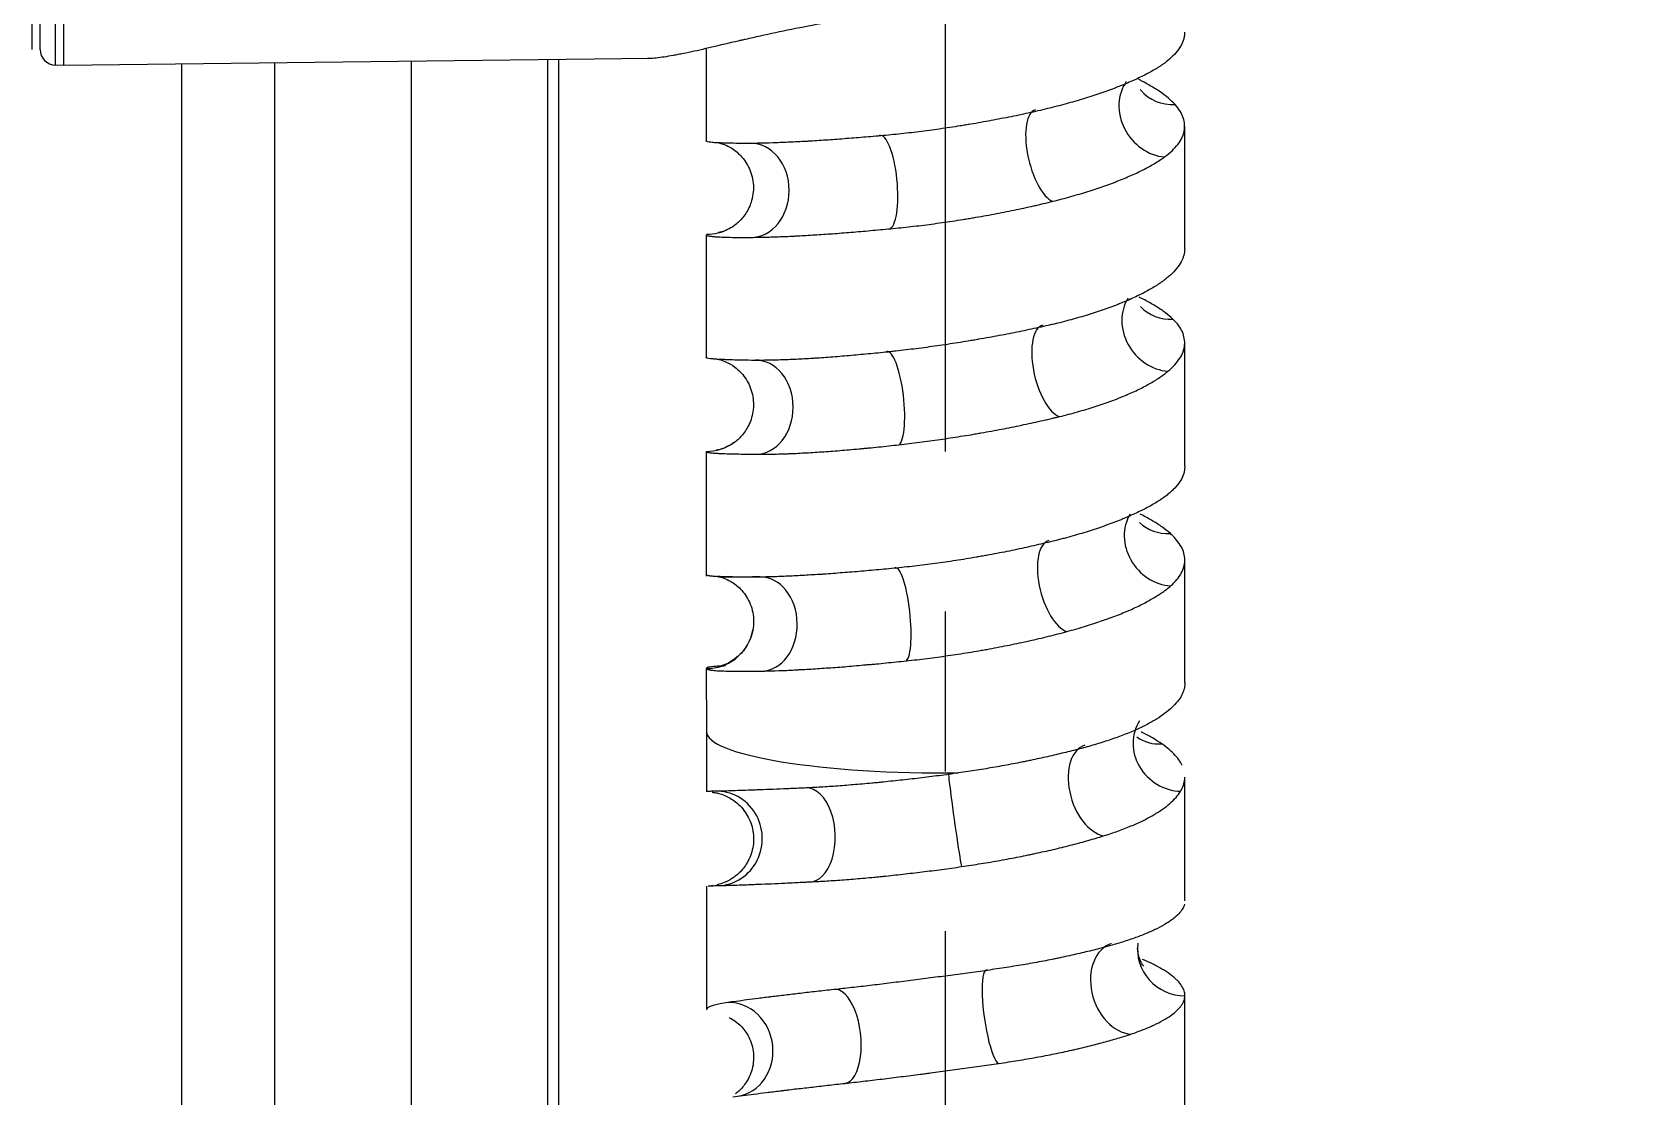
# Model space of a CAD drawing. Header units: millimetres. Extents: x 6110 to 6704, y -2661 to -1821.
# Drawn here: x 6330.76 to 6343.56, y -2234.75 to -2226.29 of the extents above; entities that cross this region are included whole.
import ezdxf

# ---------------------------------------------------------------- set-up
doc = ezdxf.new("R2010")
doc.units = ezdxf.units.MM
doc.header["$LTSCALE"] = 0.1
doc.linetypes.add('CENTERX2', pattern=[101.6, 63.5, -12.7, 12.7, -12.7])
doc.linetypes.add('HIDDEN2', pattern=[4.7625, 3.175, -1.5875])
doc.layers.add('1', color=4, linetype='HIDDEN2', lineweight=13)
doc.layers.add('DIM', color=3, linetype='Continuous', lineweight=9)
doc.layers.add('CENTER', color=1, linetype='CENTERX2')

msp = doc.modelspace()

# ---------------------------------------------------------------- hatches: boundary and pattern name
at = {"layer": 'DIM'}
h = msp.add_hatch(dxfattribs=at)
h.set_pattern_fill('ANSI31', color=2)
edge = h.paths.add_edge_path()
edge.add_line((6619.617, -2595.98), (6619.617, -1962.206))
edge.add_line((6634.617, -1966.11), (6619.617, -1966.11))
edge.add_line((6634.617, -2610.98), (6634.617, -1966.11))
edge.add_line((6634.617, -2610.98), (6184.457, -2610.98))
edge.add_line((6619.617, -2595.98), (6184.457, -2595.98))
edge.add_line((6184.457, -2610.98), (6184.457, -2595.98))

# ---------------------------------------------------------------- linework, layer by layer
at = {"layer": '1', "color": 7, "linetype": 'Continuous', "lineweight": -3}
for p, q in [((6331.01, -2226.555), (6331.01, -2216.605)), ((6330.759, -2226.43), (6330.759, -2216.73)), ((6330.822, -2226.429), (6330.822, -2222.422)), ((6330.945, -2226.553), (6330.945, -2222.443)), ((6331.01, -2226.555), (6335.665, -2226.5)), ((6334.85, -2226.51), (6334.85, -2393.225)), ((6334.939, -2226.51), (6334.939, -2393.225)), ((6336.11, -2226.418), (6336.111, -2227.156)), ((6330.945, -2226.553), (6331.01, -2226.555)), ((6331.944, -2226.545), (6331.944, -2354.877)), ((6332.686, -2394.48), (6332.686, -2226.539)), ((6333.768, -2226.528), (6333.768, -2393.229)), ((6339.911, -2228.013), (6339.911, -2227.04)), ((6336.111, -2227.902), (6336.111, -2228.878)), ((6339.912, -2229.74), (6339.911, -2228.76)), ((6336.328, -2229.556), (6336.336, -2229.551)), ((6336.112, -2229.625), (6336.112, -2230.615)), ((6339.912, -2231.461), (6339.912, -2230.487)), ((6336.112, -2231.348), (6336.113, -2231.849))]:
    msp.add_line(p, q, dxfattribs=at)
msp.add_arc((6330.947, -2226.429), 0.125, 180, 269, dxfattribs=at)
for centre, major_axis, ratio, start_param, end_param in [((6339.729, -2226.926), (0.211, -0.31), 0.860218, 3.448759, 5.675164), ((6339.849, -2226.512), (0.292, 0.235), 0.917941, 3.141787, 3.174195), ((6339.849, -2226.512), (0.292, 0.235), 0.917941, 3.174195, 4.036878), ((6338.814, -2227.275), (0.088, -0.365), 0.386284, 3.149372, 6.02677), ((6337.526, -2227.486), (0.034, -0.373), 0.271508, 0.144654, 3.285867), ((6336.463, -2227.549), (0.002, -0.375), 0.819195, 0.098813, 3.236288), ((6336.117, -2227.524), (-0.177, 0.33), 0.996391, 2.638423, 3.143915), ((6339.757, -2228.63), (0.229, -0.297), 0.870079, 3.445549, 5.619048), ((6339.832, -2228.215), (0.272, 0.258), 0.912667, 3.142135, 3.958664), ((6338.872, -2228.985), (0.087, -0.365), 0.418445, 3.150397, 6.025091), ((6337.589, -2229.203), (0.041, -0.373), 0.241119, 0.146682, 3.284483), ((6336.502, -2229.273), (-0.003, -0.375), 0.799322, 0.113266, 3.253717), ((6336.113, -2229.249), (-0.215, 0.307), 0.998739, 2.525925, 3.141108), ((6339.781, -2230.334), (0.236, -0.292), 0.885513, 3.458866, 5.596271), ((6339.814, -2229.919), (0.262, 0.268), 0.899029, 3.142016, 3.917957), ((6338.929, -2230.694), (0.095, -0.363), 0.445633, 3.150947, 6.009477), ((6336.542, -2230.995), (0.006, -0.375), 0.779178, 0.099345, 3.237915), ((6337.652, -2230.92), (0.038, -0.373), 0.20883, 0.151417, 3.292248), ((6336.113, -2230.974), (-0.366, 0.083), 0.999136, 1.793134, 3.09412), ((6336.113, -2230.974), (-0.366, 0.083), 0.999136, 3.094121, 3.199015), ((6338.013, -2231.848), (-1.9, -0.001), 0.173642, 6.28317, 7.907955), ((6339.867, -2231.967), (0.306, -0.217), 0.926864, 3.187226, 5.325786), ((6339.229, -2232.315), (0.108, -0.359), 0.606653, 3.154175, 5.979419), ((6339.751, -2231.589), (0.221, 0.303), 0.868891, 3.140916, 3.778353), ((6338.088, -2232.555), (0.052, -0.371), 0.017658, 2.973508, 6.127461), ((6336.198, -2232.698), (0.007, -0.375), 0.956089, 0.024398, 3.167106), ((6336.916, -2232.67), (0.017, -0.375), 0.585806, 0.089057, 3.244347), ((6339.449, -2233.887), (0.116, -0.357), 0.732485, 3.165487, 5.988831), ((6339.911, -2233.584), (0.371, -0.053), 0.971056, 3.140555, 4.85428), ((6338.388, -2234.115), (0.053, -0.371), 0.184384, 3.018881, 6.175116), ((6337.17, -2234.271), (0.041, -0.373), 0.44947, 0.018344, 3.17173), ((6336.304, -2234.376), (0.053, -0.371), 0.898948, 0.006637, 3.049171)]:
    msp.add_ellipse(centre, major_axis=major_axis, ratio=ratio, start_param=start_param, end_param=end_param, dxfattribs=at)
for points, knots in [([(6335.644, -2226.5), (6335.649, -2226.5), (6335.653, -2226.5), (6335.693, -2226.498), (6335.733, -2226.494), (6335.801, -2226.484), (6335.825, -2226.48), (6335.857, -2226.474), (6335.863, -2226.473), (6335.876, -2226.471), (6335.883, -2226.469), (6335.903, -2226.465), (6335.916, -2226.463), (6335.985, -2226.449), (6336.045, -2226.436), (6336.172, -2226.406), (6336.24, -2226.39), (6336.331, -2226.369), (6336.358, -2226.363), (6336.386, -2226.356), (6336.405, -2226.352), (6336.415, -2226.35), (6336.462, -2226.339), (6336.501, -2226.33), (6336.621, -2226.303), (6336.703, -2226.285), (6336.875, -2226.251), (6336.964, -2226.234), (6337.08, -2226.214), (6337.115, -2226.208), (6337.151, -2226.203), (6337.174, -2226.199), (6337.186, -2226.197), (6337.246, -2226.188), (6337.295, -2226.182), (6337.441, -2226.163), (6337.54, -2226.153), (6337.692, -2226.141), (6337.743, -2226.138), (6337.82, -2226.134), (6337.846, -2226.132), (6337.884, -2226.131), (6337.897, -2226.131), (6337.923, -2226.13), (6337.936, -2226.129), (6338.053, -2226.126), (6338.155, -2226.127), (6338.359, -2226.133), (6338.46, -2226.138), (6338.573, -2226.148), (6338.585, -2226.149), (6338.61, -2226.151), (6338.623, -2226.152), (6338.66, -2226.155), (6338.685, -2226.158), (6338.759, -2226.166), (6338.807, -2226.171), (6338.855, -2226.178)], [0, 0, 0, 0, 0.010278, 0.010278, 0.08641, 0.08641, 0.124477, 0.124477, 0.133993, 0.133993, 0.14351, 0.14351, 0.162543, 0.162543, 0.238675, 0.238675, 0.314808, 0.314808, 0.333841, 0.343357, 0.343357, 0.352874, 0.352874, 0.39094, 0.39094, 0.467073, 0.467073, 0.543205, 0.543205, 0.562238, 0.571755, 0.571755, 0.581271, 0.581271, 0.619338, 0.619338, 0.69547, 0.69547, 0.733536, 0.733536, 0.752569, 0.752569, 0.762086, 0.762086, 0.771603, 0.771603, 0.847735, 0.847735, 0.923868, 0.923868, 0.933384, 0.933384, 0.942901, 0.942901, 0.961934, 0.961934, 1, 1, 1, 1]), ([(6339.91, -2226.293), (6339.91, -2226.3), (6339.91, -2226.306), (6339.908, -2226.322), (6339.907, -2226.33), (6339.904, -2226.344), (6339.903, -2226.348), (6339.9, -2226.357), (6339.898, -2226.361), (6339.89, -2226.383), (6339.881, -2226.401), (6339.859, -2226.435), (6339.832, -2226.469), (6339.796, -2226.503), (6339.765, -2226.527), (6339.755, -2226.536), (6339.738, -2226.548), (6339.732, -2226.552), (6339.72, -2226.56), (6339.714, -2226.564), (6339.708, -2226.568)], [0, 0, 0, 0, 0.069724, 0.069724, 0.162752, 0.162752, 0.209265, 0.209265, 0.255779, 0.255779, 0.441834, 0.441834, 0.62789, 0.813945, 0.813945, 0.906972, 0.906972, 0.953486, 0.953486, 1, 1, 1, 1]), ([(6339.708, -2226.568), (6339.683, -2226.584), (6339.656, -2226.6), (6339.598, -2226.631), (6339.536, -2226.662), (6339.467, -2226.693), (6339.412, -2226.716), (6339.383, -2226.727), (6339.354, -2226.738), (6339.334, -2226.746), (6339.324, -2226.749), (6339.274, -2226.768), (6339.232, -2226.782), (6339.146, -2226.811), (6339.057, -2226.838), (6338.963, -2226.864), (6338.89, -2226.883), (6338.865, -2226.889), (6338.815, -2226.902), (6338.79, -2226.908), (6338.765, -2226.914)], [0, 0, 0, 0, 0.125, 0.125, 0.25, 0.375, 0.375, 0.4375, 0.46875, 0.46875, 0.5, 0.5, 0.625, 0.625, 0.75, 0.875, 0.875, 0.9375, 0.9375, 1, 1, 1, 1]), ([(6339.835, -2226.868), (6339.819, -2226.851), (6339.802, -2226.834), (6339.762, -2226.8), (6339.718, -2226.767), (6339.666, -2226.734), (6339.624, -2226.71), (6339.602, -2226.697), (6339.579, -2226.685), (6339.563, -2226.677), (6339.555, -2226.673), (6339.546, -2226.669), (6339.546, -2226.669), (6339.545, -2226.669)], [0, 0, 0, 0, 0.248926, 0.248926, 0.497853, 0.746779, 0.746779, 0.871242, 0.933474, 0.933474, 0.995706, 0.995706, 1, 1, 1, 1]), ([(6339.751, -2227.284), (6339.773, -2227.268), (6339.793, -2227.251), (6339.828, -2227.218), (6339.859, -2227.184), (6339.88, -2227.149), (6339.893, -2227.123), (6339.897, -2227.114), (6339.901, -2227.101), (6339.902, -2227.097), (6339.905, -2227.088), (6339.906, -2227.083), (6339.91, -2227.061), (6339.911, -2227.043), (6339.909, -2227.008), (6339.902, -2226.973), (6339.885, -2226.938), (6339.863, -2226.903), (6339.85, -2226.885), (6339.835, -2226.868)], [0, 0, 0, 0, 0.125, 0.125, 0.25, 0.375, 0.375, 0.4375, 0.4375, 0.46875, 0.46875, 0.5, 0.5, 0.625, 0.625, 0.75, 0.875, 0.875, 1, 1, 1, 1]), ([(6338.765, -2226.914), (6338.714, -2226.926), (6338.663, -2226.937), (6338.559, -2226.959), (6338.454, -2226.98), (6338.347, -2227), (6338.266, -2227.015), (6338.238, -2227.019), (6338.197, -2227.026), (6338.184, -2227.028), (6338.156, -2227.033), (6338.142, -2227.035), (6338.074, -2227.046), (6338.019, -2227.054), (6337.909, -2227.07), (6337.801, -2227.084), (6337.693, -2227.097), (6337.612, -2227.105), (6337.585, -2227.108), (6337.531, -2227.113), (6337.505, -2227.116), (6337.478, -2227.118)], [0, 0, 0, 0, 0.125, 0.125, 0.25, 0.375, 0.375, 0.4375, 0.4375, 0.46875, 0.46875, 0.5, 0.5, 0.625, 0.625, 0.75, 0.875, 0.875, 0.9375, 0.9375, 1, 1, 1, 1]), ([(6337.478, -2227.118), (6337.425, -2227.123), (6337.372, -2227.127), (6337.27, -2227.135), (6337.169, -2227.143), (6337.073, -2227.15), (6337.002, -2227.154), (6336.979, -2227.156), (6336.944, -2227.158), (6336.932, -2227.159), (6336.91, -2227.16), (6336.853, -2227.163), (6336.757, -2227.168), (6336.638, -2227.173), (6336.565, -2227.175), (6336.522, -2227.175), (6336.513, -2227.176), (6336.496, -2227.176), (6336.488, -2227.176), (6336.463, -2227.176), (6336.447, -2227.176), (6336.432, -2227.176)], [0, 0, 0, 0, 0.125, 0.125, 0.25, 0.375, 0.375, 0.4375, 0.4375, 0.46875, 0.46875, 0.5, 0.625, 0.75, 0.875, 0.875, 0.90625, 0.90625, 0.9375, 0.9375, 1, 1, 1, 1]), ([(6336.432, -2227.176), (6336.402, -2227.176), (6336.345, -2227.176), (6336.296, -2227.175), (6336.268, -2227.174), (6336.263, -2227.174), (6336.252, -2227.174), (6336.247, -2227.174), (6336.232, -2227.173), (6336.222, -2227.173), (6336.196, -2227.172), (6336.165, -2227.17), (6336.143, -2227.167), (6336.126, -2227.164), (6336.119, -2227.163), (6336.115, -2227.16), (6336.114, -2227.16), (6336.112, -2227.159), (6336.112, -2227.159), (6336.111, -2227.158), (6336.111, -2227.157), (6336.111, -2227.156)], [0, 0, 0, 0, 0.146661, 0.293322, 0.293322, 0.329987, 0.329987, 0.366652, 0.366652, 0.439983, 0.439983, 0.586644, 0.733305, 0.733305, 0.879966, 0.879966, 0.916631, 0.916631, 0.953296, 0.953296, 1, 1, 1, 1]), ([(6336.195, -2227.169), (6336.195, -2227.169), (6336.197, -2227.169), (6336.211, -2227.171), (6336.255, -2227.184), (6336.322, -2227.216), (6336.403, -2227.284), (6336.469, -2227.393), (6336.495, -2227.528), (6336.471, -2227.656), (6336.416, -2227.754), (6336.351, -2227.819), (6336.313, -2227.845), (6336.294, -2227.854)], [0, 0, 0, 0, 0.046959, 0.139211, 0.205266, 0.278834, 0.380615, 0.49662, 0.619985, 0.743621, 0.841617, 0.924385, 1, 1, 1, 1]), ([(6338.864, -2227.636), (6338.913, -2227.624), (6338.961, -2227.612), (6339.054, -2227.585), (6339.144, -2227.559), (6339.229, -2227.531), (6339.29, -2227.509), (6339.321, -2227.498), (6339.35, -2227.487), (6339.369, -2227.479), (6339.379, -2227.476), (6339.426, -2227.457), (6339.462, -2227.441), (6339.531, -2227.411), (6339.595, -2227.38), (6339.651, -2227.348), (6339.691, -2227.324), (6339.703, -2227.316), (6339.728, -2227.3), (6339.74, -2227.292), (6339.751, -2227.284)], [0, 0, 0, 0, 0.125, 0.125, 0.25, 0.375, 0.375, 0.4375, 0.46875, 0.46875, 0.5, 0.5, 0.625, 0.625, 0.75, 0.875, 0.875, 0.9375, 0.9375, 1, 1, 1, 1]), ([(6337.575, -2227.854), (6337.629, -2227.849), (6337.683, -2227.843), (6337.792, -2227.831), (6337.901, -2227.817), (6338.012, -2227.802), (6338.094, -2227.789), (6338.122, -2227.785), (6338.164, -2227.778), (6338.178, -2227.776), (6338.205, -2227.772), (6338.219, -2227.769), (6338.288, -2227.758), (6338.396, -2227.738), (6338.556, -2227.707), (6338.66, -2227.684), (6338.724, -2227.67), (6338.737, -2227.667), (6338.763, -2227.661), (6338.775, -2227.658), (6338.814, -2227.649), (6338.839, -2227.643), (6338.864, -2227.636)], [0, 0, 0, 0, 0.125, 0.125, 0.25, 0.375, 0.375, 0.4375, 0.4375, 0.46875, 0.46875, 0.5, 0.5, 0.625, 0.75, 0.875, 0.875, 0.90625, 0.90625, 0.9375, 0.9375, 1, 1, 1, 1]), ([(6336.111, -2227.902), (6336.111, -2227.903), (6336.111, -2227.904), (6336.114, -2227.907), (6336.123, -2227.91), (6336.142, -2227.913), (6336.159, -2227.915), (6336.166, -2227.916), (6336.176, -2227.917), (6336.18, -2227.917), (6336.187, -2227.918), (6336.191, -2227.918), (6336.212, -2227.919), (6336.23, -2227.92), (6336.272, -2227.922), (6336.317, -2227.923), (6336.372, -2227.923), (6336.416, -2227.923), (6336.431, -2227.923), (6336.454, -2227.923), (6336.462, -2227.923), (6336.479, -2227.923), (6336.487, -2227.923), (6336.495, -2227.922)], [0, 0, 0, 0, 0.059638, 0.059638, 0.193975, 0.328313, 0.328313, 0.395481, 0.395481, 0.429066, 0.429066, 0.46265, 0.46265, 0.596988, 0.596988, 0.731325, 0.865663, 0.865663, 0.932831, 0.932831, 0.966416, 0.966416, 1, 1, 1, 1]), ([(6336.294, -2227.854), (6336.274, -2227.864), (6336.242, -2227.878), (6336.213, -2227.885), (6336.206, -2227.886), (6336.206, -2227.886), (6336.206, -2227.886)], [0, 0, 0, 0, 0.315246, 0.583267, 0.946623, 1, 1, 1, 1]), ([(6336.495, -2227.922), (6336.528, -2227.922), (6336.598, -2227.921), (6336.674, -2227.918), (6336.734, -2227.916), (6336.755, -2227.915), (6336.786, -2227.913), (6336.797, -2227.913), (6336.818, -2227.912), (6336.829, -2227.911), (6336.883, -2227.908), (6336.972, -2227.903), (6337.112, -2227.894), (6337.211, -2227.886), (6337.286, -2227.88), (6337.312, -2227.878), (6337.364, -2227.874), (6337.39, -2227.871), (6337.468, -2227.864), (6337.521, -2227.859), (6337.575, -2227.854)], [0, 0, 0, 0, 0.125, 0.25, 0.25, 0.3125, 0.3125, 0.34375, 0.34375, 0.375, 0.375, 0.5, 0.625, 0.75, 0.75, 0.8125, 0.8125, 0.875, 0.875, 1, 1, 1, 1]), ([(6339.911, -2228.013), (6339.911, -2228.022), (6339.91, -2228.03), (6339.909, -2228.043), (6339.908, -2228.047), (6339.906, -2228.056), (6339.905, -2228.061), (6339.899, -2228.083), (6339.892, -2228.101), (6339.873, -2228.136), (6339.849, -2228.171), (6339.816, -2228.205), (6339.788, -2228.231), (6339.778, -2228.239), (6339.762, -2228.252), (6339.757, -2228.256), (6339.746, -2228.265), (6339.74, -2228.269), (6339.734, -2228.273)], [0, 0, 0, 0, 0.096273, 0.096273, 0.14648, 0.14648, 0.196687, 0.196687, 0.397515, 0.397515, 0.598343, 0.799172, 0.799172, 0.899586, 0.899586, 0.949793, 0.949793, 1, 1, 1, 1]), ([(6339.734, -2228.273), (6339.711, -2228.29), (6339.686, -2228.306), (6339.631, -2228.339), (6339.573, -2228.371), (6339.507, -2228.402), (6339.454, -2228.426), (6339.427, -2228.437), (6339.399, -2228.448), (6339.38, -2228.456), (6339.371, -2228.46), (6339.322, -2228.478), (6339.282, -2228.493), (6339.198, -2228.521), (6339.112, -2228.549), (6339.021, -2228.574), (6338.95, -2228.593), (6338.914, -2228.602), (6338.877, -2228.611), (6338.852, -2228.617), (6338.84, -2228.62), (6338.827, -2228.622)], [0, 0, 0, 0, 0.125, 0.125, 0.25, 0.375, 0.375, 0.4375, 0.46875, 0.46875, 0.5, 0.5, 0.625, 0.625, 0.75, 0.875, 0.875, 0.9375, 0.96875, 0.96875, 1, 1, 1, 1]), ([(6339.818, -2228.573), (6339.801, -2228.556), (6339.781, -2228.54), (6339.738, -2228.507), (6339.691, -2228.475), (6339.635, -2228.442), (6339.59, -2228.418), (6339.572, -2228.409), (6339.553, -2228.4), (6339.55, -2228.398)], [0, 0, 0, 0, 0.279027, 0.279027, 0.558055, 0.837082, 0.837082, 0.976596, 1, 1, 1, 1]), ([(6338.827, -2228.622), (6338.777, -2228.634), (6338.726, -2228.645), (6338.623, -2228.667), (6338.518, -2228.688), (6338.411, -2228.709), (6338.33, -2228.723), (6338.302, -2228.728), (6338.261, -2228.735), (6338.247, -2228.738), (6338.22, -2228.742), (6338.206, -2228.744), (6338.137, -2228.756), (6338.082, -2228.765), (6337.972, -2228.781), (6337.862, -2228.797), (6337.753, -2228.811), (6337.671, -2228.82), (6337.644, -2228.824), (6337.603, -2228.828), (6337.59, -2228.83), (6337.563, -2228.833), (6337.549, -2228.834), (6337.536, -2228.836)], [0, 0, 0, 0, 0.125, 0.125, 0.25, 0.375, 0.375, 0.4375, 0.4375, 0.46875, 0.46875, 0.5, 0.5, 0.625, 0.625, 0.75, 0.875, 0.875, 0.9375, 0.9375, 0.96875, 0.96875, 1, 1, 1, 1]), ([(6339.778, -2228.987), (6339.798, -2228.97), (6339.816, -2228.953), (6339.847, -2228.918), (6339.874, -2228.884), (6339.892, -2228.849), (6339.901, -2228.823), (6339.904, -2228.814), (6339.907, -2228.8), (6339.908, -2228.796), (6339.909, -2228.787), (6339.91, -2228.783), (6339.912, -2228.761), (6339.911, -2228.743), (6339.905, -2228.708), (6339.895, -2228.674), (6339.875, -2228.64), (6339.85, -2228.606), (6339.835, -2228.59), (6339.818, -2228.573)], [0, 0, 0, 0, 0.125, 0.125, 0.25, 0.375, 0.375, 0.4375, 0.4375, 0.46875, 0.46875, 0.5, 0.5, 0.625, 0.625, 0.75, 0.875, 0.875, 1, 1, 1, 1]), ([(6336.472, -2228.9), (6336.439, -2228.899), (6336.379, -2228.898), (6336.326, -2228.897), (6336.296, -2228.896), (6336.29, -2228.896), (6336.279, -2228.895), (6336.273, -2228.895), (6336.256, -2228.894), (6336.246, -2228.894), (6336.216, -2228.893), (6336.182, -2228.89), (6336.156, -2228.888), (6336.135, -2228.886), (6336.127, -2228.884), (6336.12, -2228.883), (6336.119, -2228.882), (6336.117, -2228.882), (6336.114, -2228.881), (6336.112, -2228.88), (6336.111, -2228.879), (6336.111, -2228.878), (6336.111, -2228.878)], [0, 0, 0, 0, 0.139228, 0.278456, 0.278456, 0.313263, 0.313263, 0.34807, 0.34807, 0.417683, 0.417683, 0.556911, 0.696139, 0.696139, 0.835367, 0.835367, 0.870174, 0.870174, 0.904981, 0.974595, 0.974595, 1, 1, 1, 1]), ([(6336.189, -2228.888), (6336.189, -2228.888), (6336.193, -2228.888), (6336.222, -2228.894), (6336.275, -2228.913), (6336.348, -2228.955), (6336.427, -2229.036), (6336.482, -2229.154), (6336.493, -2229.289), (6336.458, -2229.41), (6336.397, -2229.5), (6336.352, -2229.54), (6336.329, -2229.556)], [0, 0, 0, 0, 0.098189, 0.174593, 0.237607, 0.323397, 0.435775, 0.560862, 0.691472, 0.815235, 0.914781, 1, 1, 1, 1]), ([(6337.536, -2228.836), (6337.483, -2228.841), (6337.43, -2228.846), (6337.327, -2228.856), (6337.226, -2228.865), (6337.129, -2228.873), (6337.057, -2228.878), (6337.033, -2228.88), (6336.998, -2228.882), (6336.986, -2228.883), (6336.963, -2228.884), (6336.906, -2228.888), (6336.807, -2228.893), (6336.685, -2228.898), (6336.61, -2228.899), (6336.556, -2228.9), (6336.539, -2228.9), (6336.513, -2228.9), (6336.505, -2228.9), (6336.488, -2228.9), (6336.48, -2228.9), (6336.472, -2228.9)], [0, 0, 0, 0, 0.125, 0.125, 0.25, 0.375, 0.375, 0.4375, 0.4375, 0.46875, 0.46875, 0.5, 0.625, 0.75, 0.875, 0.875, 0.9375, 0.9375, 0.96875, 0.96875, 1, 1, 1, 1]), ([(6338.917, -2229.347), (6338.966, -2229.335), (6339.013, -2229.322), (6339.105, -2229.296), (6339.194, -2229.27), (6339.277, -2229.241), (6339.337, -2229.219), (6339.367, -2229.208), (6339.395, -2229.197), (6339.414, -2229.189), (6339.423, -2229.185), (6339.469, -2229.166), (6339.504, -2229.151), (6339.57, -2229.119), (6339.631, -2229.087), (6339.685, -2229.054), (6339.722, -2229.029), (6339.734, -2229.021), (6339.751, -2229.008), (6339.756, -2229.004), (6339.767, -2228.995), (6339.772, -2228.991), (6339.778, -2228.987)], [0, 0, 0, 0, 0.125, 0.125, 0.25, 0.375, 0.375, 0.4375, 0.46875, 0.46875, 0.5, 0.5, 0.625, 0.625, 0.75, 0.875, 0.875, 0.9375, 0.9375, 0.96875, 0.96875, 1, 1, 1, 1]), ([(6337.642, -2229.57), (6337.696, -2229.564), (6337.75, -2229.558), (6337.859, -2229.544), (6337.968, -2229.529), (6338.077, -2229.512), (6338.159, -2229.499), (6338.187, -2229.495), (6338.228, -2229.488), (6338.241, -2229.485), (6338.269, -2229.481), (6338.282, -2229.478), (6338.35, -2229.466), (6338.458, -2229.447), (6338.615, -2229.415), (6338.717, -2229.393), (6338.793, -2229.376), (6338.818, -2229.37), (6338.855, -2229.361), (6338.868, -2229.358), (6338.892, -2229.352), (6338.905, -2229.35), (6338.917, -2229.347)], [0, 0, 0, 0, 0.125, 0.125, 0.25, 0.375, 0.375, 0.4375, 0.4375, 0.46875, 0.46875, 0.5, 0.5, 0.625, 0.75, 0.875, 0.875, 0.9375, 0.9375, 0.96875, 0.96875, 1, 1, 1, 1]), ([(6336.329, -2229.556), (6336.304, -2229.572), (6336.268, -2229.592), (6336.224, -2229.607), (6336.2, -2229.613), (6336.192, -2229.614), (6336.19, -2229.614), (6336.19, -2229.614)], [0, 0, 0, 0, 0.266962, 0.454431, 0.639539, 0.891741, 1, 1, 1, 1]), ([(6336.533, -2229.645), (6336.567, -2229.646), (6336.64, -2229.645), (6336.719, -2229.643), (6336.771, -2229.641), (6336.782, -2229.64), (6336.803, -2229.639), (6336.814, -2229.639), (6336.846, -2229.638), (6336.868, -2229.636), (6336.935, -2229.633), (6337.027, -2229.627), (6337.123, -2229.62), (6337.221, -2229.612), (6337.272, -2229.608), (6337.336, -2229.602), (6337.349, -2229.601), (6337.375, -2229.598), (6337.388, -2229.597), (6337.428, -2229.593), (6337.454, -2229.591), (6337.534, -2229.582), (6337.588, -2229.577), (6337.642, -2229.57)], [0, 0, 0, 0, 0.125, 0.25, 0.25, 0.28125, 0.28125, 0.3125, 0.3125, 0.375, 0.375, 0.5, 0.625, 0.625, 0.75, 0.75, 0.78125, 0.78125, 0.8125, 0.8125, 0.875, 0.875, 1, 1, 1, 1]), ([(6336.112, -2229.624), (6336.111, -2229.625), (6336.113, -2229.627), (6336.121, -2229.63), (6336.133, -2229.633), (6336.155, -2229.635), (6336.175, -2229.637), (6336.183, -2229.637), (6336.194, -2229.638), (6336.198, -2229.638), (6336.207, -2229.639), (6336.211, -2229.639), (6336.234, -2229.64), (6336.254, -2229.641), (6336.298, -2229.642), (6336.347, -2229.644), (6336.404, -2229.644), (6336.45, -2229.645), (6336.474, -2229.645), (6336.498, -2229.645), (6336.515, -2229.645), (6336.524, -2229.645), (6336.533, -2229.645)], [0, 0, 0, 0, 0.125, 0.125, 0.25, 0.375, 0.375, 0.4375, 0.4375, 0.46875, 0.46875, 0.5, 0.5, 0.625, 0.625, 0.75, 0.875, 0.875, 0.9375, 0.96875, 0.96875, 1, 1, 1, 1]), ([(6339.912, -2229.74), (6339.912, -2229.742), (6339.912, -2229.744), (6339.912, -2229.75), (6339.911, -2229.755), (6339.91, -2229.763), (6339.91, -2229.768), (6339.906, -2229.79), (6339.901, -2229.808), (6339.886, -2229.842), (6339.866, -2229.877), (6339.837, -2229.91), (6339.812, -2229.935), (6339.803, -2229.943), (6339.788, -2229.956), (6339.783, -2229.96), (6339.773, -2229.968), (6339.768, -2229.972), (6339.763, -2229.976)], [0, 0, 0, 0, 0.021391, 0.021391, 0.075759, 0.075759, 0.130126, 0.130126, 0.347594, 0.347594, 0.565063, 0.782531, 0.782531, 0.891266, 0.891266, 0.945633, 0.945633, 1, 1, 1, 1]), ([(6339.763, -2229.976), (6339.741, -2229.992), (6339.717, -2230.009), (6339.666, -2230.041), (6339.61, -2230.073), (6339.546, -2230.104), (6339.496, -2230.127), (6339.47, -2230.139), (6339.442, -2230.151), (6339.424, -2230.158), (6339.415, -2230.162), (6339.367, -2230.181), (6339.328, -2230.196), (6339.247, -2230.225), (6339.162, -2230.254), (6339.072, -2230.281), (6339.002, -2230.301), (6338.966, -2230.311), (6338.93, -2230.32), (6338.905, -2230.326), (6338.893, -2230.33), (6338.881, -2230.333)], [0, 0, 0, 0, 0.125, 0.125, 0.25, 0.375, 0.375, 0.4375, 0.46875, 0.46875, 0.5, 0.5, 0.625, 0.625, 0.75, 0.875, 0.875, 0.9375, 0.96875, 0.96875, 1, 1, 1, 1]), ([(6339.797, -2230.276), (6339.778, -2230.259), (6339.757, -2230.242), (6339.71, -2230.209), (6339.66, -2230.176), (6339.601, -2230.144), (6339.565, -2230.125), (6339.561, -2230.123), (6339.556, -2230.121)], [0, 0, 0, 0, 0.317876, 0.317876, 0.635753, 0.953629, 0.953629, 1, 1, 1, 1]), ([(6338.881, -2230.333), (6338.832, -2230.345), (6338.782, -2230.357), (6338.681, -2230.38), (6338.578, -2230.403), (6338.473, -2230.424), (6338.392, -2230.439), (6338.365, -2230.444), (6338.325, -2230.452), (6338.311, -2230.454), (6338.284, -2230.459), (6338.27, -2230.461), (6338.202, -2230.473), (6338.147, -2230.482), (6338.038, -2230.499), (6337.929, -2230.514), (6337.82, -2230.528), (6337.739, -2230.538), (6337.711, -2230.541), (6337.657, -2230.546), (6337.63, -2230.549), (6337.603, -2230.552)], [0, 0, 0, 0, 0.125, 0.125, 0.25, 0.375, 0.375, 0.4375, 0.4375, 0.46875, 0.46875, 0.5, 0.5, 0.625, 0.625, 0.75, 0.875, 0.875, 0.9375, 0.9375, 1, 1, 1, 1]), ([(6339.799, -2230.692), (6339.818, -2230.675), (6339.835, -2230.659), (6339.863, -2230.625), (6339.886, -2230.591), (6339.9, -2230.556), (6339.907, -2230.53), (6339.909, -2230.521), (6339.911, -2230.508), (6339.911, -2230.503), (6339.912, -2230.494), (6339.912, -2230.49), (6339.912, -2230.468), (6339.909, -2230.45), (6339.9, -2230.415), (6339.885, -2230.38), (6339.861, -2230.345), (6339.84, -2230.319), (6339.832, -2230.31), (6339.815, -2230.293), (6339.806, -2230.284), (6339.797, -2230.276)], [0, 0, 0, 0, 0.125, 0.125, 0.25, 0.375, 0.375, 0.4375, 0.4375, 0.46875, 0.46875, 0.5, 0.5, 0.625, 0.625, 0.75, 0.875, 0.875, 0.9375, 0.9375, 1, 1, 1, 1]), ([(6336.507, -2230.623), (6336.474, -2230.623), (6336.443, -2230.623), (6336.384, -2230.623), (6336.356, -2230.623), (6336.324, -2230.623), (6336.318, -2230.623), (6336.305, -2230.623), (6336.287, -2230.622), (6336.271, -2230.622), (6336.239, -2230.621), (6336.201, -2230.619), (6336.172, -2230.617), (6336.148, -2230.614), (6336.138, -2230.613), (6336.128, -2230.611), (6336.127, -2230.61), (6336.123, -2230.61), (6336.119, -2230.608), (6336.116, -2230.607), (6336.112, -2230.604), (6336.111, -2230.602), (6336.113, -2230.6)], [0, 0, 0, 0, 0.125, 0.125, 0.25, 0.25, 0.28125, 0.28125, 0.3125, 0.375, 0.375, 0.5, 0.625, 0.625, 0.75, 0.75, 0.78125, 0.78125, 0.8125, 0.875, 0.875, 1, 1, 1, 1]), ([(6337.603, -2230.552), (6337.549, -2230.557), (6337.495, -2230.562), (6337.39, -2230.572), (6337.287, -2230.581), (6337.187, -2230.588), (6337.113, -2230.594), (6337.089, -2230.596), (6337.053, -2230.598), (6337.041, -2230.599), (6337.017, -2230.601), (6337.005, -2230.601), (6336.947, -2230.605), (6336.857, -2230.61), (6336.73, -2230.617), (6336.652, -2230.619), (6336.605, -2230.621), (6336.596, -2230.621), (6336.578, -2230.621), (6336.569, -2230.622), (6336.542, -2230.622), (6336.524, -2230.622), (6336.507, -2230.623)], [0, 0, 0, 0, 0.125, 0.125, 0.25, 0.375, 0.375, 0.4375, 0.4375, 0.46875, 0.46875, 0.5, 0.5, 0.625, 0.75, 0.875, 0.875, 0.90625, 0.90625, 0.9375, 0.9375, 1, 1, 1, 1]), ([(6336.536, -2230.62), (6336.482, -2230.621), (6336.358, -2230.622), (6336.24, -2230.62), (6336.195, -2230.616), (6336.203, -2230.616), (6336.244, -2230.626), (6336.312, -2230.656), (6336.392, -2230.717), (6336.463, -2230.82), (6336.493, -2230.943), (6336.486, -2231.022), (6336.479, -2231.057)], [0, 0, 0, 0, 0.152865, 0.394209, 0.524364, 0.604704, 0.664702, 0.713204, 0.778424, 0.85517, 0.937424, 1, 1, 1, 1]), ([(6338.976, -2231.054), (6339.024, -2231.042), (6339.07, -2231.028), (6339.159, -2231.001), (6339.245, -2230.973), (6339.325, -2230.944), (6339.383, -2230.922), (6339.411, -2230.911), (6339.438, -2230.899), (6339.457, -2230.892), (6339.466, -2230.888), (6339.51, -2230.868), (6339.543, -2230.853), (6339.605, -2230.821), (6339.663, -2230.789), (6339.713, -2230.757), (6339.748, -2230.733), (6339.759, -2230.725), (6339.78, -2230.708), (6339.79, -2230.7), (6339.799, -2230.692)], [0, 0, 0, 0, 0.125, 0.125, 0.25, 0.375, 0.375, 0.4375, 0.46875, 0.46875, 0.5, 0.5, 0.625, 0.625, 0.75, 0.875, 0.875, 0.9375, 0.9375, 1, 1, 1, 1]), ([(6336.479, -2231.057), (6336.466, -2231.106), (6336.435, -2231.179), (6336.36, -2231.26), (6336.294, -2231.303), (6336.245, -2231.323), (6336.215, -2231.331), (6336.204, -2231.333), (6336.202, -2231.333), (6336.202, -2231.333)], [0, 0, 0, 0, 0.236896, 0.405026, 0.549187, 0.668626, 0.780635, 0.922697, 1, 1, 1, 1]), ([(6337.701, -2231.287), (6337.756, -2231.281), (6337.811, -2231.275), (6337.921, -2231.261), (6338.03, -2231.246), (6338.14, -2231.23), (6338.223, -2231.216), (6338.25, -2231.211), (6338.291, -2231.204), (6338.305, -2231.202), (6338.333, -2231.197), (6338.346, -2231.195), (6338.414, -2231.182), (6338.521, -2231.162), (6338.678, -2231.128), (6338.779, -2231.105), (6338.854, -2231.086), (6338.879, -2231.08), (6338.928, -2231.067), (6338.952, -2231.061), (6338.976, -2231.054)], [0, 0, 0, 0, 0.125, 0.125, 0.25, 0.375, 0.375, 0.4375, 0.4375, 0.46875, 0.46875, 0.5, 0.5, 0.625, 0.75, 0.875, 0.875, 0.9375, 0.9375, 1, 1, 1, 1]), ([(6336.265, -2231.328), (6336.246, -2231.328), (6336.21, -2231.33), (6336.181, -2231.332), (6336.155, -2231.334), (6336.144, -2231.336), (6336.133, -2231.338), (6336.131, -2231.338), (6336.128, -2231.339), (6336.122, -2231.34), (6336.119, -2231.342), (6336.113, -2231.345), (6336.112, -2231.347), (6336.113, -2231.349)], [0, 0, 0, 0, 0.17816, 0.38362, 0.38362, 0.58908, 0.58908, 0.640445, 0.640445, 0.69181, 0.79454, 0.79454, 1, 1, 1, 1]), ([(6336.113, -2231.349), (6336.114, -2231.351), (6336.117, -2231.353), (6336.129, -2231.357), (6336.145, -2231.361), (6336.17, -2231.363), (6336.193, -2231.365), (6336.201, -2231.366), (6336.215, -2231.367), (6336.219, -2231.367), (6336.228, -2231.367), (6336.233, -2231.367), (6336.258, -2231.368), (6336.28, -2231.369), (6336.328, -2231.37), (6336.381, -2231.37), (6336.441, -2231.37), (6336.49, -2231.37), (6336.515, -2231.369), (6336.541, -2231.369), (6336.559, -2231.368), (6336.568, -2231.368), (6336.577, -2231.368)], [0, 0, 0, 0, 0.125, 0.125, 0.25, 0.375, 0.375, 0.4375, 0.4375, 0.46875, 0.46875, 0.5, 0.5, 0.625, 0.625, 0.75, 0.875, 0.875, 0.9375, 0.96875, 0.96875, 1, 1, 1, 1]), ([(6336.577, -2231.368), (6336.612, -2231.367), (6336.687, -2231.365), (6336.769, -2231.362), (6336.822, -2231.359), (6336.833, -2231.358), (6336.855, -2231.357), (6336.866, -2231.357), (6336.899, -2231.355), (6336.921, -2231.354), (6336.989, -2231.349), (6337.082, -2231.343), (6337.179, -2231.336), (6337.278, -2231.328), (6337.329, -2231.323), (6337.394, -2231.317), (6337.407, -2231.316), (6337.433, -2231.314), (6337.447, -2231.313), (6337.486, -2231.309), (6337.513, -2231.306), (6337.593, -2231.298), (6337.647, -2231.293), (6337.701, -2231.287)], [0, 0, 0, 0, 0.125, 0.25, 0.25, 0.28125, 0.28125, 0.3125, 0.3125, 0.375, 0.375, 0.5, 0.625, 0.625, 0.75, 0.75, 0.78125, 0.78125, 0.8125, 0.8125, 0.875, 0.875, 1, 1, 1, 1]), ([(6339.912, -2231.461), (6339.912, -2231.463), (6339.912, -2231.465), (6339.912, -2231.483), (6339.907, -2231.515), (6339.888, -2231.563), (6339.867, -2231.594), (6339.854, -2231.61)], [0, 0, 0, 0, 0.042068, 0.042068, 0.361379, 0.680689, 1, 1, 1, 1]), ([(6339.854, -2231.61), (6339.842, -2231.626), (6339.827, -2231.642), (6339.793, -2231.673), (6339.756, -2231.704), (6339.711, -2231.735), (6339.663, -2231.765), (6339.637, -2231.78), (6339.601, -2231.798), (6339.594, -2231.802), (6339.58, -2231.809), (6339.557, -2231.82), (6339.534, -2231.83), (6339.487, -2231.851), (6339.421, -2231.879), (6339.313, -2231.917), (6339.235, -2231.942), (6339.194, -2231.954)], [0, 0, 0, 0, 0.125, 0.125, 0.25, 0.375, 0.375, 0.5, 0.5, 0.53125, 0.53125, 0.5625, 0.625, 0.625, 0.75, 0.875, 1, 1, 1, 1]), ([(6339.73, -2231.947), (6339.708, -2231.932), (6339.685, -2231.917), (6339.634, -2231.888), (6339.603, -2231.871), (6339.57, -2231.855), (6339.565, -2231.852)], [0, 0, 0, 0, 0.462001, 0.462001, 0.924003, 1, 1, 1, 1]), ([(6339.194, -2231.954), (6339.156, -2231.965), (6339.077, -2231.987), (6338.952, -2232.018), (6338.823, -2232.049), (6338.733, -2232.068), (6338.676, -2232.08), (6338.664, -2232.083), (6338.641, -2232.087), (6338.629, -2232.09), (6338.595, -2232.097), (6338.571, -2232.101), (6338.501, -2232.115), (6338.406, -2232.132), (6338.262, -2232.156), (6338.164, -2232.171), (6338.115, -2232.178)], [0, 0, 0, 0, 0.125, 0.25, 0.375, 0.5, 0.5, 0.53125, 0.53125, 0.5625, 0.5625, 0.625, 0.625, 0.75, 0.875, 1, 1, 1, 1]), ([(6339.891, -2232.118), (6339.89, -2232.115), (6339.888, -2232.112), (6339.883, -2232.101), (6339.878, -2232.093), (6339.863, -2232.069), (6339.838, -2232.038), (6339.791, -2231.992), (6339.751, -2231.962), (6339.73, -2231.947)], [0, 0, 0, 0, 0.051104, 0.051104, 0.186661, 0.186661, 0.457774, 0.728887, 1, 1, 1, 1]), ([(6338.038, -2232.189), (6337.986, -2232.196), (6337.934, -2232.203), (6337.831, -2232.216), (6337.728, -2232.228), (6337.626, -2232.239), (6337.551, -2232.247), (6337.513, -2232.251), (6337.476, -2232.255), (6337.451, -2232.257), (6337.438, -2232.258), (6337.376, -2232.264), (6337.327, -2232.268), (6337.232, -2232.276), (6337.138, -2232.284), (6337.049, -2232.289), (6336.961, -2232.294), (6336.918, -2232.297), (6336.876, -2232.298)], [0, 0, 0, 0, 0.125, 0.125, 0.25, 0.375, 0.375, 0.4375, 0.46875, 0.46875, 0.5, 0.5, 0.625, 0.625, 0.75, 0.875, 0.875, 1, 1, 1, 1]), ([(6339.878, -2232.323), (6339.888, -2232.308), (6339.895, -2232.292), (6339.906, -2232.26), (6339.911, -2232.239), (6339.913, -2232.217), (6339.913, -2232.212)], [0, 0, 0, 0, 0.424493, 0.424493, 0.848986, 1, 1, 1, 1]), ([(6336.182, -2232.323), (6336.167, -2232.323), (6336.143, -2232.324), (6336.12, -2232.325), (6336.114, -2232.326), (6336.113, -2232.326), (6336.113, -2232.326), (6336.113, -2232.326)], [0, 0, 0, 0, 0.314448, 0.628895, 0.943343, 0.943343, 1, 1, 1, 1]), ([(6336.159, -2232.331), (6336.158, -2232.33), (6336.163, -2232.331), (6336.183, -2232.334), (6336.214, -2232.34), (6336.272, -2232.36), (6336.355, -2232.408), (6336.436, -2232.498), (6336.487, -2232.622), (6336.492, -2232.756), (6336.452, -2232.875), (6336.389, -2232.961), (6336.321, -2233.017), (6336.258, -2233.049), (6336.216, -2233.062), (6336.199, -2233.066), (6336.196, -2233.067)], [0, 0, 0, 0, 0.072861, 0.110736, 0.143674, 0.191585, 0.2765, 0.3855, 0.496289, 0.611509, 0.720338, 0.807763, 0.8815, 0.943007, 0.989902, 1, 1, 1, 1]), ([(6336.876, -2232.298), (6336.834, -2232.3), (6336.753, -2232.304), (6336.641, -2232.308), (6336.571, -2232.311), (6336.522, -2232.313), (6336.506, -2232.313), (6336.482, -2232.314), (6336.474, -2232.314), (6336.459, -2232.315), (6336.422, -2232.316), (6336.359, -2232.318), (6336.288, -2232.321), (6336.248, -2232.322), (6336.221, -2232.322), (6336.212, -2232.323), (6336.2, -2232.323), (6336.196, -2232.323), (6336.189, -2232.323), (6336.185, -2232.323), (6336.182, -2232.323)], [0, 0, 0, 0, 0.125, 0.25, 0.375, 0.375, 0.4375, 0.4375, 0.46875, 0.46875, 0.5, 0.625, 0.75, 0.875, 0.875, 0.9375, 0.9375, 0.96875, 0.96875, 1, 1, 1, 1]), ([(6339.267, -2232.678), (6339.307, -2232.665), (6339.344, -2232.653), (6339.417, -2232.626), (6339.486, -2232.6), (6339.548, -2232.571), (6339.608, -2232.543), (6339.635, -2232.528), (6339.668, -2232.509), (6339.675, -2232.505), (6339.687, -2232.497), (6339.706, -2232.486), (6339.723, -2232.474), (6339.756, -2232.451), (6339.796, -2232.42), (6339.828, -2232.388), (6339.856, -2232.356), (6339.868, -2232.34), (6339.878, -2232.323)], [0, 0, 0, 0, 0.125, 0.125, 0.25, 0.375, 0.375, 0.5, 0.5, 0.53125, 0.53125, 0.5625, 0.625, 0.625, 0.75, 0.875, 0.875, 1, 1, 1, 1]), ([(6338.139, -2232.922), (6338.191, -2232.914), (6338.242, -2232.906), (6338.345, -2232.89), (6338.446, -2232.873), (6338.546, -2232.854), (6338.62, -2232.839), (6338.656, -2232.832), (6338.693, -2232.824), (6338.717, -2232.819), (6338.729, -2232.816), (6338.79, -2232.803), (6338.837, -2232.793), (6338.929, -2232.771), (6339.019, -2232.749), (6339.104, -2232.725), (6339.187, -2232.702), (6339.228, -2232.69), (6339.267, -2232.678)], [0, 0, 0, 0, 0.125, 0.125, 0.25, 0.375, 0.375, 0.4375, 0.46875, 0.46875, 0.5, 0.5, 0.625, 0.625, 0.75, 0.875, 0.875, 1, 1, 1, 1]), ([(6336.953, -2233.042), (6336.996, -2233.04), (6337.085, -2233.035), (6337.224, -2233.025), (6337.321, -2233.017), (6337.394, -2233.011), (6337.419, -2233.008), (6337.457, -2233.005), (6337.469, -2233.003), (6337.495, -2233.001), (6337.507, -2233), (6337.571, -2232.993), (6337.621, -2232.988), (6337.724, -2232.976), (6337.826, -2232.964), (6337.93, -2232.951), (6338.034, -2232.937), (6338.086, -2232.93), (6338.139, -2232.922)], [0, 0, 0, 0, 0.125, 0.25, 0.375, 0.375, 0.4375, 0.4375, 0.46875, 0.46875, 0.5, 0.5, 0.625, 0.625, 0.75, 0.875, 0.875, 1, 1, 1, 1]), ([(6336.127, -2233.075), (6336.13, -2233.075), (6336.14, -2233.075), (6336.155, -2233.074), (6336.174, -2233.073), (6336.181, -2233.073), (6336.196, -2233.073), (6336.204, -2233.073), (6336.213, -2233.072)], [0, 0, 0, 0, 0.167445, 0.583722, 0.583722, 0.791861, 0.791861, 1, 1, 1, 1]), ([(6336.165, -2233.073), (6336.165, -2233.073), (6336.16, -2233.073), (6336.155, -2233.074), (6336.154, -2233.074), (6336.154, -2233.074)], [0, 0, 0, 0, 0.000336, 0.744551, 1, 1, 1, 1]), ([(6336.213, -2233.072), (6336.23, -2233.072), (6336.267, -2233.071), (6336.334, -2233.069), (6336.386, -2233.067), (6336.428, -2233.066), (6336.442, -2233.065), (6336.464, -2233.064), (6336.472, -2233.064), (6336.487, -2233.063), (6336.526, -2233.062), (6336.601, -2233.059), (6336.709, -2233.054), (6336.787, -2233.05), (6336.847, -2233.047), (6336.878, -2233.046), (6336.91, -2233.044), (6336.931, -2233.043), (6336.942, -2233.043), (6336.953, -2233.042)], [0, 0, 0, 0, 0.125, 0.25, 0.375, 0.375, 0.4375, 0.4375, 0.46875, 0.46875, 0.5, 0.625, 0.75, 0.875, 0.875, 0.9375, 0.96875, 0.96875, 1, 1, 1, 1]), ([(6339.91, -2233.22), (6339.906, -2233.233), (6339.901, -2233.246), (6339.885, -2233.271), (6339.866, -2233.297), (6339.837, -2233.323), (6339.812, -2233.343), (6339.803, -2233.349), (6339.784, -2233.362), (6339.774, -2233.368), (6339.742, -2233.388), (6339.719, -2233.4), (6339.669, -2233.426), (6339.615, -2233.45), (6339.554, -2233.474), (6339.505, -2233.492), (6339.488, -2233.498), (6339.453, -2233.509), (6339.435, -2233.515), (6339.417, -2233.521)], [0, 0, 0, 0, 0.125, 0.125, 0.25, 0.375, 0.375, 0.4375, 0.4375, 0.5, 0.5, 0.625, 0.625, 0.75, 0.875, 0.875, 0.9375, 0.9375, 1, 1, 1, 1]), ([(6339.417, -2233.521), (6339.381, -2233.532), (6339.345, -2233.543), (6339.269, -2233.564), (6339.19, -2233.585), (6339.106, -2233.605), (6339.02, -2233.625), (6338.975, -2233.635), (6338.918, -2233.647), (6338.906, -2233.649), (6338.883, -2233.654), (6338.848, -2233.661), (6338.813, -2233.668), (6338.742, -2233.682), (6338.646, -2233.699), (6338.547, -2233.715), (6338.446, -2233.731), (6338.395, -2233.739), (6338.344, -2233.746)], [0, 0, 0, 0, 0.125, 0.125, 0.25, 0.375, 0.375, 0.5, 0.5, 0.53125, 0.53125, 0.5625, 0.625, 0.625, 0.75, 0.875, 0.875, 1, 1, 1, 1]), ([(6339.584, -2233.712), (6339.584, -2233.712), (6339.57, -2233.698), (6339.538, -2233.623), (6339.537, -2233.571)], [0, 0, 0, 0, 0.373202, 1, 1, 1, 1]), ([(6339.913, -2233.948), (6339.913, -2233.935), (6339.911, -2233.922), (6339.902, -2233.896), (6339.889, -2233.869), (6339.867, -2233.842), (6339.847, -2233.821), (6339.84, -2233.814), (6339.824, -2233.801), (6339.816, -2233.794), (6339.789, -2233.773), (6339.769, -2233.759), (6339.725, -2233.732), (6339.677, -2233.705), (6339.621, -2233.678), (6339.586, -2233.663), (6339.582, -2233.661), (6339.577, -2233.659)], [0, 0, 0, 0, 0.139765, 0.139765, 0.27953, 0.419295, 0.419295, 0.489177, 0.489177, 0.559059, 0.559059, 0.698824, 0.698824, 0.838589, 0.978354, 0.978354, 1, 1, 1, 1]), ([(6338.344, -2233.746), (6338.292, -2233.753), (6338.24, -2233.76), (6338.135, -2233.775), (6338.031, -2233.789), (6337.926, -2233.802), (6337.822, -2233.816), (6337.77, -2233.823), (6337.691, -2233.832), (6337.665, -2233.836), (6337.614, -2233.842), (6337.588, -2233.845), (6337.512, -2233.855), (6337.411, -2233.867), (6337.314, -2233.878), (6337.218, -2233.889), (6337.17, -2233.894), (6337.124, -2233.899)], [0, 0, 0, 0, 0.125, 0.125, 0.25, 0.375, 0.375, 0.5, 0.5, 0.5625, 0.5625, 0.625, 0.625, 0.75, 0.875, 0.875, 1, 1, 1, 1]), ([(6337.124, -2233.899), (6337.077, -2233.904), (6337.032, -2233.909), (6336.944, -2233.919), (6336.859, -2233.929), (6336.779, -2233.938), (6336.702, -2233.948), (6336.665, -2233.952), (6336.62, -2233.958), (6336.611, -2233.959), (6336.593, -2233.961), (6336.567, -2233.964), (6336.542, -2233.967), (6336.493, -2233.973), (6336.432, -2233.981), (6336.378, -2233.989), (6336.327, -2233.996), (6336.304, -2233.999), (6336.282, -2234.002)], [0, 0, 0, 0, 0.125, 0.125, 0.25, 0.375, 0.375, 0.5, 0.5, 0.53125, 0.53125, 0.5625, 0.625, 0.625, 0.75, 0.875, 0.875, 1, 1, 1, 1]), ([(6336.282, -2234.002), (6336.26, -2234.006), (6336.241, -2234.009), (6336.205, -2234.016), (6336.174, -2234.023), (6336.152, -2234.031), (6336.133, -2234.038), (6336.126, -2234.042), (6336.12, -2234.047), (6336.119, -2234.048), (6336.117, -2234.05), (6336.114, -2234.053), (6336.113, -2234.056), (6336.113, -2234.059), (6336.113, -2234.059), (6336.113, -2234.059)], [0, 0, 0, 0, 0.19857, 0.19857, 0.397141, 0.595711, 0.595711, 0.794282, 0.794282, 0.843924, 0.843924, 0.893567, 0.992852, 0.992852, 1, 1, 1, 1]), ([(6339.484, -2234.253), (6339.519, -2234.241), (6339.551, -2234.229), (6339.612, -2234.205), (6339.668, -2234.181), (6339.717, -2234.156), (6339.762, -2234.13), (6339.782, -2234.118), (6339.819, -2234.092), (6339.835, -2234.078), (6339.863, -2234.052), (6339.886, -2234.026), (6339.9, -2234), (6339.91, -2233.974), (6339.912, -2233.961), (6339.913, -2233.948)], [0, 0, 0, 0, 0.125, 0.125, 0.25, 0.375, 0.375, 0.5, 0.5, 0.625, 0.625, 0.75, 0.875, 0.875, 1, 1, 1, 1]), ([(6336.293, -2234.122), (6336.297, -2234.122), (6336.313, -2234.131), (6336.37, -2234.168), (6336.441, -2234.247), (6336.491, -2234.371), (6336.489, -2234.513), (6336.439, -2234.631), (6336.381, -2234.697), (6336.352, -2234.721), (6336.343, -2234.727)], [0, 0, 0, 0, 0.12884, 0.242584, 0.372563, 0.524055, 0.681966, 0.827557, 0.94759, 1, 1, 1, 1]), ([(6338.434, -2234.486), (6338.486, -2234.478), (6338.537, -2234.47), (6338.637, -2234.454), (6338.735, -2234.437), (6338.83, -2234.419), (6338.923, -2234.4), (6338.969, -2234.39), (6339.025, -2234.378), (6339.036, -2234.375), (6339.059, -2234.37), (6339.091, -2234.363), (6339.124, -2234.355), (6339.187, -2234.339), (6339.268, -2234.318), (6339.381, -2234.286), (6339.451, -2234.264), (6339.484, -2234.253)], [0, 0, 0, 0, 0.125, 0.125, 0.25, 0.375, 0.375, 0.5, 0.5, 0.53125, 0.53125, 0.5625, 0.625, 0.625, 0.75, 0.875, 1, 1, 1, 1]), ([(6337.214, -2234.644), (6337.262, -2234.638), (6337.31, -2234.633), (6337.408, -2234.621), (6337.507, -2234.61), (6337.608, -2234.597), (6337.71, -2234.584), (6337.761, -2234.578), (6337.827, -2234.569), (6337.84, -2234.568), (6337.866, -2234.564), (6337.905, -2234.559), (6337.944, -2234.554), (6338.022, -2234.544), (6338.126, -2234.529), (6338.229, -2234.515), (6338.332, -2234.5), (6338.383, -2234.493), (6338.434, -2234.486)], [0, 0, 0, 0, 0.125, 0.125, 0.25, 0.375, 0.375, 0.5, 0.5, 0.53125, 0.53125, 0.5625, 0.625, 0.625, 0.75, 0.875, 0.875, 1, 1, 1, 1]), ([(6336.324, -2234.751), (6336.348, -2234.747), (6336.374, -2234.744), (6336.43, -2234.736), (6336.489, -2234.729), (6336.555, -2234.721), (6336.624, -2234.712), (6336.66, -2234.708), (6336.708, -2234.702), (6336.718, -2234.701), (6336.737, -2234.699), (6336.766, -2234.695), (6336.796, -2234.691), (6336.857, -2234.684), (6336.941, -2234.675), (6337.029, -2234.665), (6337.12, -2234.654), (6337.167, -2234.649), (6337.214, -2234.644)], [0, 0, 0, 0, 0.125, 0.125, 0.25, 0.375, 0.375, 0.5, 0.5, 0.53125, 0.53125, 0.5625, 0.625, 0.625, 0.75, 0.875, 0.875, 1, 1, 1, 1])]:
    msp.add_open_spline(points, degree=3, knots=knots, dxfattribs=at)
for points, degree in [([(6336.113, -2231.849), (6336.113, -2232.327)], 1), ([(6338.115, -2232.178), (6338.089, -2232.182), (6338.064, -2232.185), (6338.038, -2232.189)], 3), ([(6339.913, -2233.193), (6339.913, -2232.211)], 1), ([(6336.113, -2233.077), (6336.113, -2234.059)], 1), ([(6339.913, -2234.938), (6339.913, -2233.949)], 1)]:
    msp.add_open_spline(points, degree=degree, dxfattribs=at)
at = {"layer": 'CENTER'}
msp.add_line((6338.009, -2152.155), (6338.009, -2433.108), dxfattribs=at)

doc.saveas('drawing.dxf')
